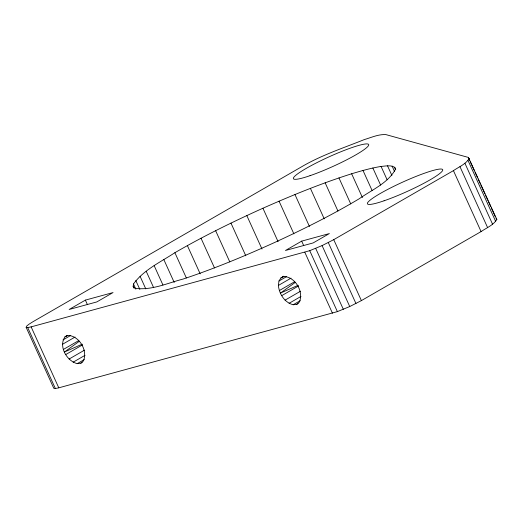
<?xml version="1.0" encoding="UTF-8"?>
<svg xmlns="http://www.w3.org/2000/svg" width="523" height="523" viewBox="0 0 523 523"><rect width="100%" height="100%" fill="white"/><g stroke="black" fill="none" stroke-linecap="round" stroke-linejoin="round"><path stroke-width="0.78" d="M82.229 362.393L80.823 363.197L77.214 363.655C66.741 360.962 58.282 346.376 65.022 336.786L67.127 335.57M133.823 288.042L133.149 286.558L133.489 283.969C143.786 269.79 160.561 262.108 174.891 252.701C203.355 236.206 232.938 221.726 262.925 208.232C291.939 195.393 321.37 183.364 351.639 173.78C361.321 170.851 371.075 168.079 381.071 166.432C385.569 166.124 390.616 164.797 394.721 167.321L395.728 169.55M278.399 285.427L278.975 281.008L280.988 277.89L283.799 276.268L280.988 277.89L284.172 276.49C295.515 277.236 303.83 291.684 299.431 302.006L296.789 304.308L293.174 304.759C284.649 302.588 279.099 293.9 278.399 285.427L291.03 278.144M26.15 327.339L26.581 326.182L28.968 324.227L33.08 321.652L301.797 166.68C321.482 155.141 343.291 148.035 364.381 139.556C371.395 137.503 378.469 134.136 385.922 134.614L468.379 157.436L496.85 219.457C493.326 225.23 486.468 227.884 481.082 231.584L361.393 300.607L349.737 306.543L337.381 311.623L58.785 387.824L55.366 388.53L53.797 388.288L26.15 327.339L27.719 327.581L31.132 326.875L309.727 250.674L322.09 245.594L333.746 239.658L453.434 170.635C458.821 166.935 465.679 164.281 469.203 158.508M80.823 363.197L83.464 360.903C87.864 350.573 79.548 336.132 68.206 335.387L65.022 336.786L67.147 335.57M79.365 341.251L64.375 352.057L82.183 344.173M295.332 282.361L280.341 293.161L298.149 285.283M85.38 300.11L69.16 309.466L96.833 301.921L113.046 292.566L85.38 300.11L87.4 304.576M63.008 339.904L70.729 335.452M62.433 344.324L75.07 337.041M63.368 349.449L78.816 340.538M65.702 354.581L82.549 344.866M69.101 359.033L84.543 350.122M73.122 362.197L85.053 355.313M77.214 363.655L84.229 359.602M301.679 241.129L285.466 250.478L313.14 242.934L329.353 233.578L301.679 241.129L303.706 245.588M278.975 281.008L286.696 276.556M279.334 290.553L294.782 281.649M281.662 295.685L298.515 285.97M285.068 300.137L300.509 291.226M289.088 303.301L301.019 296.417M293.174 304.759L300.195 300.712M296.789 304.308L298.188 303.497M133.149 286.558L134.797 288.245C151.225 290.762 167.36 283.12 182.998 279.086C213.874 268.848 243.96 256.362 273.588 242.96C302.81 229.532 331.667 215.201 359.294 198.72C371.683 189.895 387.805 183.298 395.375 169.459L394.721 167.321M496.033 218.385L496.85 219.457M468.379 157.436L469.732 160.411M470.406 161.895L474.453 170.812M475.126 172.302L477.486 177.506M478.159 178.99L480.186 183.449M480.859 184.939L484.906 193.856M485.579 195.341L487.939 200.544M488.613 202.028L490.633 206.493M491.313 207.977L495.353 216.895M468.026 160.469L495.673 221.419M464.901 163.228L492.548 224.177M459.965 166.667L487.613 227.616M453.434 170.635L481.082 231.584M392.087 166.092L394.447 171.296M387.51 165.798L391.897 175.46M381.071 166.432L387.138 179.807M372.853 167.994L380.613 185.09M362.995 170.452L372.101 190.522M351.639 173.78L362.426 197.563M338.956 177.918L350.756 203.931M325.143 182.802L337.95 211.05M310.401 188.372L324.227 218.843M333.746 239.658L361.393 300.607M328.313 242.594L355.96 303.543M322.09 245.594L349.737 306.543M294.959 194.523L309.459 226.485M315.689 248.379L343.336 309.328M309.727 250.674L337.381 311.623M304.804 252.249L332.451 313.199M279.06 201.178L293.893 233.886M262.925 208.232L278.099 241.678M246.817 215.574L261.99 249.026M230.97 223.099L245.803 255.806M215.626 230.689L229.793 261.905M201.022 238.227L214.508 267.959M187.378 245.601L200.191 273.849M174.891 252.701L186.358 277.975M163.764 259.421L174.218 282.459M154.161 265.651L162.928 284.976M146.224 271.3L153.638 287.65M140.072 276.288L145.806 288.925M135.81 280.531L139.85 289.454M133.489 283.969L135.849 289.173M31.132 326.875L58.785 387.824M27.719 327.581L55.366 388.53M384.072 200.786A41.317 5.178 -24.4 0 0 442.667 170.374A41.317 5.178 -24.4 0 0 388.452 189.025A41.317 5.178 -24.4 0 0 384.072 200.786M310.054 175.669A41.317 5.178 -24.4 0 0 368.65 145.257A41.317 5.178 -24.4 0 0 314.434 163.908A41.317 5.178 -24.4 0 0 310.054 175.669"/></g></svg>
